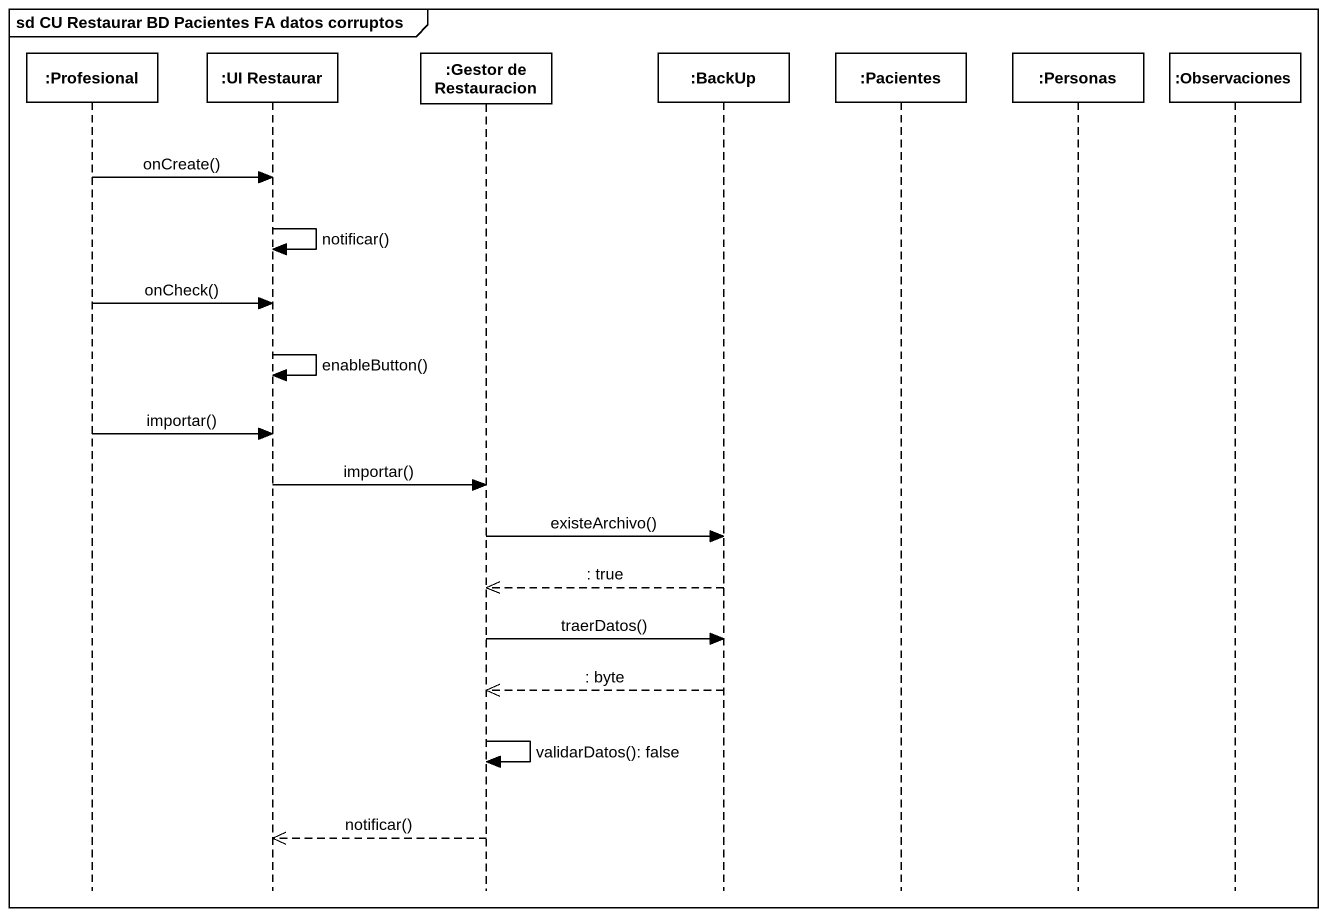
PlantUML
@startuml
mainframe sd CU Restaurar BD Pacientes FA datos corruptos
hide footbox
participant ":Profesional" as Profesional
participant ":UI Restaurar" as UI_Restaurar
participant ":Gestor de Restauracion" as Gestor_de_Restauracion
participant ":BackUp" as BackUp
participant ":Pacientes" as Pacientes
participant ":Personas" as Personas
participant ":Observaciones" as Observaciones

Profesional -> UI_Restaurar : onCreate()
UI_Restaurar -> UI_Restaurar : notificar()
Profesional -> UI_Restaurar : onCheck()
UI_Restaurar -> UI_Restaurar : enableButton()
Profesional -> UI_Restaurar : importar()
UI_Restaurar -> Gestor_de_Restauracion : importar()
Gestor_de_Restauracion -> BackUp : existeArchivo()
BackUp -->> Gestor_de_Restauracion : : true
Gestor_de_Restauracion -> BackUp : traerDatos()
BackUp -->> Gestor_de_Restauracion : : byte
Gestor_de_Restauracion -> Gestor_de_Restauracion : validarDatos(): false
Gestor_de_Restauracion -->> UI_Restaurar : notificar()
@enduml
